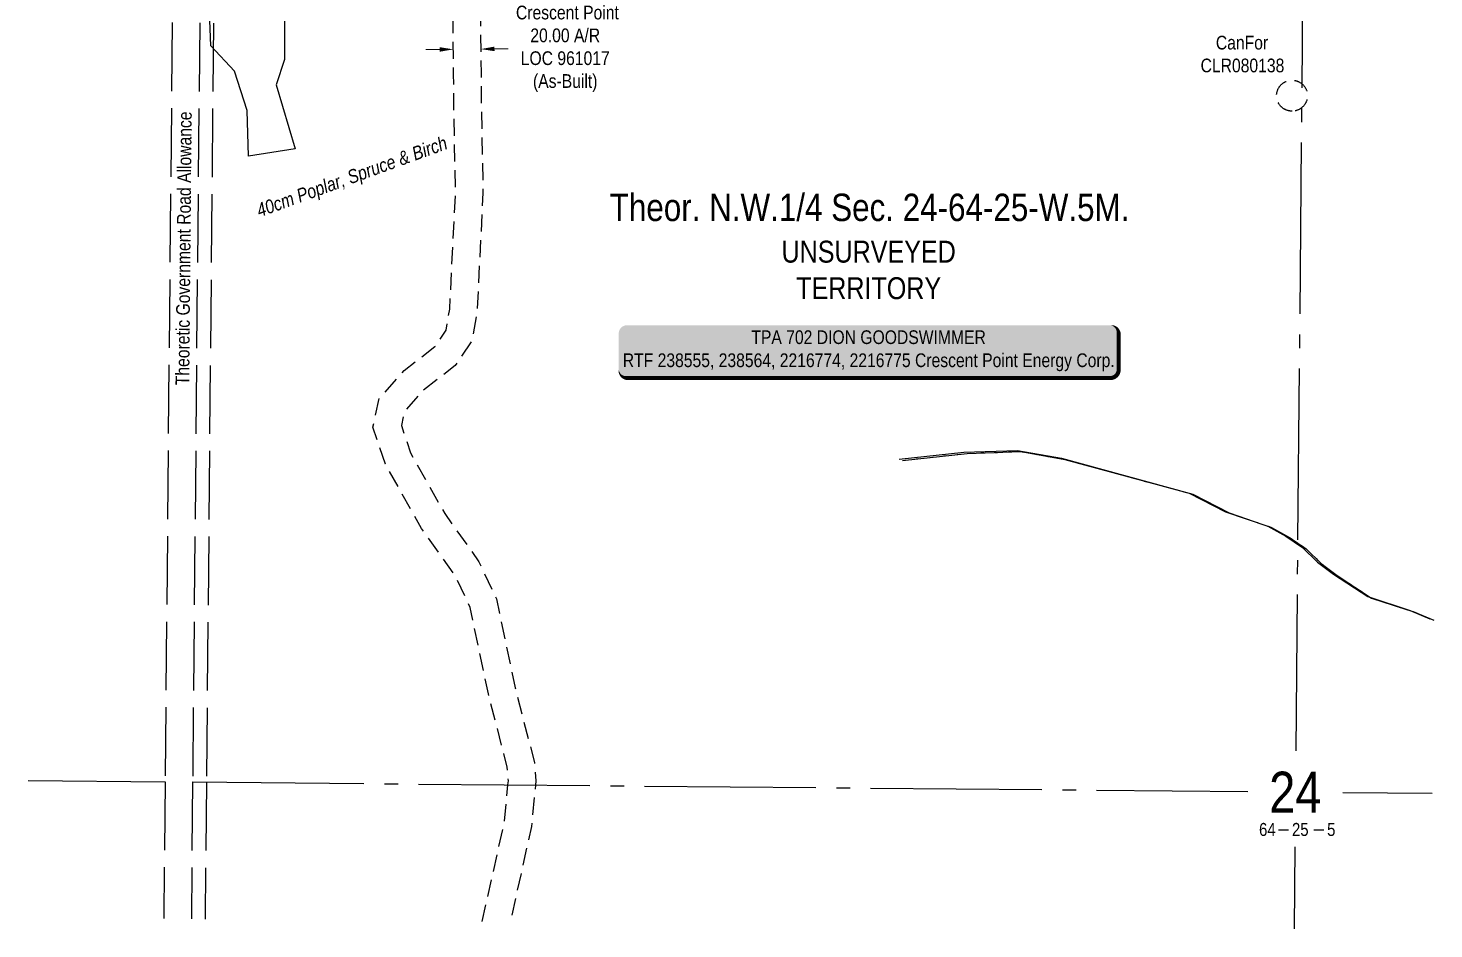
# Model space of a CAD drawing. Extents: x 456630 to 490274, y 6043290 to 6049977.
# Drawn here: x 457428 to 458454, y 6045071 to 6045728 of the extents above; entities that cross this region are included whole.
import ezdxf
from ezdxf.enums import TextEntityAlignment as Align

# ---------------------------------------------------------------- set-up
doc = ezdxf.new("R2010")
doc.units = 0
doc.header["$LTSCALE"] = 5
doc.header["$PDMODE"] = 35
doc.header["$PDSIZE"] = 5
for name, pattern in [('foc-ACCESSROAD', [3.75, 2.5, -1.25]), ('foc-QUARTERLINE', [33, 25, -3, 2, -3]), ('foc-UNSURVEYED', [12.5, 10, -2.5]), ('foc-WHEELTRACKS', [2, 0.4, -1.6])]:
    doc.linetypes.add(name, pattern=pattern)
doc.layers.get('Defpoints').update_dxf_attribs({"color": 9})
for name, color, linetype in [('10', 1, 'Continuous'), ('9', 3, 'Continuous'), ('C-AR', 13, 'foc-ACCESSROAD'), ('C-SYMBOL', 7, 'Continuous'), ('F-WS', 190, 'foc-ACCESSROAD'), ('L-QSEC', 8, 'foc-QUARTERLINE'), ('L-ROAD-T', 7, 'Continuous'), ('L-SECLBL', 7, 'Continuous'), ('L-UNS-T', 3, 'Continuous'), ('L-USEC', 7, 'foc-UNSURVEYED'), ('T-BUSH-T', 110, 'Continuous'), ('T-WATER', 160, 'Continuous'), ('T-WATER-P3', 160, 'foc-WHEELTRACKS'), ('WETLAND', 143, 'Continuous')]:
    doc.layers.add(name, color=color, linetype=linetype)
doc.layers.add('C-AR-T', color=13, linetype='Continuous', lineweight=9)
doc.layers.add('F-WS-T', color=190, linetype='Continuous', lineweight=9)
doc.styles.add('175L', font='ARIALN.TTF', dxfattribs={"height": 20})
doc.styles.add('80', font='ARIALN.TTF', dxfattribs={"height": 10})
doc.styles.add('80CG', font='ARIALN.TTF', dxfattribs={"height": 10})
doc.styles.add('80L', font='ARIALN.TTF', dxfattribs={"height": 10})
doc.styles.add('80LS', font='ARIALNI.TTF', dxfattribs={"height": 10})
doc.styles.add('foc-LtypeFont', font='ARIALN.TTF', dxfattribs={"height": 7.35})
doc.styles.add('SIMPLEX', font='ARIALN.TTF')
doc.linetypes.add('foc-TOPO-flowdirection-NOLINE', pattern='A,0,[">",foc-LtypeFont,S=0.3,R=0,X=0,Y=-0.945],-20,[">",foc-LtypeFont,S=0.3,R=0,X=0,Y=-0.945],0', length=20)
doc.dimstyles.new('Compass 5 000', dxfattribs={"dimscale": 5, "dimtxt": 9, "dimasz": 2, "dimexe": 0.2, "dimexo": 0.0625, "dimgap": 0.5, "dimtad": 0, "dimtih": 1, "dimtoh": 1, "dimzin": 0, "dimdsep": 46, "dimtxsty": '80CG', "dimcen": 0.1, "dimse1": 1, "dimse2": 1, "dimclrd": 256, "dimclrt": 256, "dimaunit": 1, "dimadec": 4, "dimazin": 0, "dimtfac": 0.06, "dimtofl": 0, "dimtmove": 0, "dimatfit": 1, "dimfxl": 0.2, "dimtolj": 1, "dimtzin": 0, "dimlwd": -1, "dimarcsym": 0})

# ---------------------------------------------------------------- blocks, each defined once
blk = doc.blocks.new('L-SECLBL')
at = {"layer": '9', "color": 7}
for p, q in [((-5.1, -27.8), (-12.3, -27.8)), ((20.7, -27.8), (13.5, -27.8))]:
    blk.add_line(p, q, dxfattribs=at)
at = {"layer": '10', "color": 2, "style": 'SIMPLEX'}
blk.add_attdef('SEC', text='', height=30, dxfattribs=at).set_placement((0, 0), align=Align.MIDDLE)
at = {"layer": '10', "color": 5, "style": '80L'}
blk.add_attdef('TWP', text='', height=9.5, dxfattribs=at).set_placement((-14.4, -27.4), align=Align.MIDDLE_RIGHT)
blk.add_attdef('RGE', text='', height=9.5, dxfattribs=at).set_placement((3.6, -27.4), align=Align.MIDDLE_CENTER)
blk.add_attdef('MER', text='', height=9.5, dxfattribs=at).set_placement((23.2, -27.4), align=Align.MIDDLE_LEFT)
blk = doc.blocks.new('*D781')
at = {"layer": 'C-AR-T', "transparency": 16777216}
for p, q in [((457728.3, 6045712.7), (457718.3, 6045712.6)), ((457768.3, 6045713.1), (457778.3, 6045713.2))]:
    blk.add_line(p, q, dxfattribs=at)
for points in [[(457728.3, 6045714.4), (457728.4, 6045711.1), (457738.3, 6045712.8)], [(457768.3, 6045714.8), (457768.4, 6045711.5), (457758.3, 6045713)]]:
    blk.add_solid(points, dxfattribs=at)
at = {"layer": 'Defpoints', "color": 0, "transparency": 16777216}
for p in [(457738.3, 6045720.3), (457758.3, 6045720.5), (457758.3, 6045713)]:
    blk.add_point(p, dxfattribs=at)
at = {"layer": 'C-AR-T', "transparency": 16777216, "insert": (457820, 6045713.2), "char_height": 10, "attachment_point": 5, "style": '80CG'}
blk.add_mtext('\\A1; Crescent Point\\P20.00 A/R\\PLOC 961017\\P(As-Built)', dxfattribs=at)
blk = doc.blocks.new('*U688')
h = blk.add_hatch(color=255)
edge = h.paths.add_edge_path()
edge.add_line((-176.5, -20), (176.5, -20))
edge.add_arc((176.5, -14), 6, 270, 360)
edge.add_line((182.5, -14), (182.5, 12.5))
edge.add_arc((176.5, 12.5), 6, 0, 90)
edge.add_line((176.5, 18.5), (-176.5, 18.5))
edge.add_arc((-176.5, 12.5), 6, 90, 180)
edge.add_line((-182.5, 12.5), (-182.5, -14))
edge.add_arc((-176.5, -14), 6, 180, 270)
at = {"color": 44, "flags": 128}
blk.add_lwpolyline([(-176.5, -20, 3, 3, 0), (176.5, -20, 3, 3, 0.414214), (182.5, -14, 3, 3, 0), (182.5, 12.5, 3, 0, 0.414214), (176.5, 18.5, 0, 0, 0), (-176.5, 18.5, 0, 0, 0.414214), (-182.5, 12.5, 0, 0, 0), (-182.5, -14, 0, 3, 0.414214)], format="xyseb", close=True, dxfattribs=at)
at = {"color": 44, "style": '80'}
blk.add_attdef('ENTER_TEXT_001', (-36, -5), '', height=10, dxfattribs=at)

msp = doc.modelspace()

# ---------------------------------------------------------------- linework, layer by layer
at = {"layer": 'C-AR', "flags": 128}
msp.add_lwpolyline([(457759.365, 6045075.927), (457775.617, 6045148.55), (457778.201, 6045175.746), (457778.482, 6045178.709), (457777.685, 6045188.685), (457763.976, 6045242.108), (457750.62, 6045305.17), (457739.646, 6045328.539), (457715.108, 6045363.029), (457688.72, 6045409.91), (457679.653, 6045436.963), (457684.196, 6045457.794), (457702.439, 6045478.37), (457724.918, 6045495.718), (457733.074, 6045507.85), (457735.667, 6045523.054), (457739.938, 6045608.563), (457738.625, 6045674.832), (457738.518, 6045694.83), (457737.35, 6045815.497), (457737.152, 6045831.308), (457730.656, 6045854.576), (457664.987, 6045981.102), (457662.858, 6045985.207), (457657.492, 6045999.877), (457657.008, 6046011.337), (457656.465, 6046024.182), (457665.102, 6046051.198), (457687.443, 6046142.539), (457688.993, 6046161.825), (457679.979, 6046178.315), (457672.744, 6046186.447), (457657.358, 6046195.465), (457629.122, 6046210.255), (457567.993, 6046252.051), (457546.2, 6046266.952), (457538.087, 6046279.545), (457532.267, 6046288.579), (457526.981, 6046453.616), (457526.591, 6046465.797), (457539.817, 6046465.775), (457546.603, 6046465.763), (457546.994, 6046453.559), (457552.08, 6046294.755), (457560.826, 6046281.182), (457568.217, 6046276.128), (457639.442, 6046227.428), (457667.061, 6046212.963), (457685.586, 6046202.104), (457696.437, 6046189.908), (457709.409, 6046166.177), (457707.265, 6046139.505), (457684.355, 6046045.773), (457676.588, 6046021.477), (457677.024, 6046011.151), (457677.333, 6046003.826), (457681.192, 6045993.278), (457687.618, 6045980.892), (457749.352, 6045861.947), (457757.108, 6045834.169), (457757.339, 6045815.719), (457758.519, 6045694.938), (457758.626, 6045674.938), (457759.941, 6045608.103), (457755.585, 6045520.866), (457752.069, 6045500.256), (457739.708, 6045481.866), (457716.152, 6045463.689), (457702.626, 6045448.432), (457700.37, 6045438.089), (457707.082, 6045418.066), (457732.018, 6045373.762), (457756.986, 6045338.669), (457769.708, 6045311.578), (457783.455, 6045246.668), (457797.486, 6045191.991), (457798.559, 6045178.557), (457798.275, 6045175.563), (457795.406, 6045145.377), (457779.824, 6045075.741)], dxfattribs=at)
at = {"layer": 'F-WS', "flags": 128}
msp.add_lwpolyline([(458350.808, 6045667.693), (458350.561, 6045667.691), (458350.266, 6045667.698), (458349.922, 6045667.714), (458349.627, 6045667.736), (458349.334, 6045667.767), (458348.992, 6045667.811), (458348.749, 6045667.85), (458348.459, 6045667.904), (458348.122, 6045667.975), (458347.835, 6045668.044), (458347.55, 6045668.122), (458347.267, 6045668.206), (458346.94, 6045668.315), (458346.615, 6045668.432), (458346.387, 6045668.521), (458346.115, 6045668.637), (458345.801, 6045668.779), (458345.492, 6045668.932), (458345.145, 6045669.117), (458344.804, 6045669.316), (458344.512, 6045669.497), (458344.266, 6045669.661), (458343.985, 6045669.86), (458343.671, 6045670.097), (458343.366, 6045670.346), (458343.106, 6045670.572), (458342.924, 6045670.738), (458342.711, 6045670.943), (458342.469, 6045671.188), (458342.236, 6045671.441), (458341.978, 6045671.739), (458341.731, 6045672.045), (458341.495, 6045672.36), (458341.269, 6045672.684), (458341.056, 6045673.014), (458340.853, 6045673.352), (458340.663, 6045673.697), (458340.485, 6045674.048), (458340.32, 6045674.406), (458340.185, 6045674.722), (458340.06, 6045675.043), (458339.93, 6045675.415), (458339.812, 6045675.791), (458339.707, 6045676.17), (458339.617, 6045676.554), (458339.539, 6045676.939), (458339.468, 6045677.377), (458339.413, 6045677.816), (458339.38, 6045678.209), (458339.362, 6045678.553), (458339.354, 6045678.897), (458339.359, 6045679.291), (458339.377, 6045679.684), (458339.408, 6045680.076), (458339.447, 6045680.419), (458339.505, 6045680.808), (458339.606, 6045681.34), (458339.719, 6045681.819), (458339.811, 6045682.151), (458339.914, 6045682.48), (458340.042, 6045682.852), (458340.184, 6045683.219), (458340.359, 6045683.626), (458340.55, 6045684.027), (458340.732, 6045684.375), (458340.927, 6045684.717), (458341.133, 6045685.053), (458341.351, 6045685.381), (458341.551, 6045685.662), (458341.76, 6045685.935), (458342.008, 6045686.241), (458342.267, 6045686.537), (458342.536, 6045686.825), (458342.816, 6045687.102), (458343.104, 6045687.37), (458343.402, 6045687.628), (458343.708, 6045687.875), (458344.023, 6045688.111), (458344.346, 6045688.337), (458344.634, 6045688.524), (458344.845, 6045688.653), (458345.057, 6045688.777), (458345.36, 6045688.943), (458345.711, 6045689.12), (458346.022, 6045689.267), (458346.339, 6045689.403), (458346.706, 6045689.546), (458347.077, 6045689.676), (458347.453, 6045689.794), (458347.785, 6045689.887), (458348.072, 6045689.957), (458348.409, 6045690.03), (458348.796, 6045690.102), (458349.088, 6045690.146), (458349.381, 6045690.182), (458349.773, 6045690.219), (458350.067, 6045690.238), (458350.313, 6045690.248), (458350.56, 6045690.252), (458350.805, 6045690.251), (458351.101, 6045690.243), (458351.347, 6045690.23), (458351.641, 6045690.207), (458352.032, 6045690.165), (458352.373, 6045690.118), (458352.713, 6045690.059), (458353.099, 6045689.98), (458353.434, 6045689.9), (458353.766, 6045689.808), (458354.096, 6045689.708), (458354.329, 6045689.63), (458354.561, 6045689.547), (458354.791, 6045689.459), (458355.018, 6045689.365), (458355.334, 6045689.226), (458355.689, 6045689.056), (458356.037, 6045688.874), (458356.38, 6045688.679), (458356.715, 6045688.473), (458357.043, 6045688.255), (458357.363, 6045688.025), (458357.598, 6045687.847), (458357.763, 6045687.723), (458357.904, 6045687.598), (458358.126, 6045687.404), (458358.416, 6045687.137), (458358.696, 6045686.861), (458358.967, 6045686.575), (458359.227, 6045686.28), (458359.477, 6045685.975), (458359.716, 6045685.662), (458359.944, 6045685.342), (458360.134, 6045685.054), (458360.316, 6045684.761), (458360.488, 6045684.463), (458360.673, 6045684.116), (458360.868, 6045683.718), (458361.046, 6045683.312), (458361.208, 6045682.9), (458361.339, 6045682.529), (458361.456, 6045682.153), (458361.561, 6045681.774), (458361.652, 6045681.39), (458361.73, 6045681.004), (458361.794, 6045680.616), (458361.839, 6045680.274), (458361.881, 6045679.833), (458361.909, 6045679.342), (458361.915, 6045678.997), (458361.91, 6045678.653), (458361.892, 6045678.259), (458361.855, 6045677.818), (458361.809, 6045677.427), (458361.756, 6045677.087), (458361.693, 6045676.748), (458361.62, 6045676.411), (458361.511, 6045675.982), (458361.354, 6045675.464), (458361.192, 6045674.999), (458361.047, 6045674.634), (458360.91, 6045674.317), (458360.784, 6045674.05), (458360.652, 6045673.786), (458360.489, 6045673.482), (458360.317, 6045673.184), (458360.162, 6045672.932), (458359.972, 6045672.644), (458359.746, 6045672.322), (458359.509, 6045672.009), (458359.228, 6045671.665), (458358.935, 6045671.333), (458358.663, 6045671.049), (458358.382, 6045670.773), (458358.128, 6045670.54), (458357.867, 6045670.316), (458357.604, 6045670.223), (458357.602, 6045669.976), (458357.245, 6045669.833), (458357.004, 6045669.662), (458356.799, 6045669.525), (458356.55, 6045669.367), (458356.296, 6045669.216), (458356.04, 6045669.071), (458355.734, 6045668.91), (458355.38, 6045668.738), (458355.02, 6045668.579), (458354.655, 6045668.433), (458354.284, 6045668.299), (458353.957, 6045668.191), (458353.674, 6045668.109), (458353.34, 6045668.02), (458353.004, 6045667.943), (458352.715, 6045667.885), (458352.375, 6045667.827), (458351.986, 6045667.773), (458351.643, 6045667.737), (458351.348, 6045667.713), (458351.054, 6045667.699), (458350.808, 6045667.693)], close=True, dxfattribs=at)
at = {"layer": 'L-QSEC'}
for p, q in [((458360.371, 6045974.673), (458353.336, 6045200.545)), ((457427.86, 6045178.933), (457527.857, 6045178.026)), ((457547.976, 6045177.844), (458318.469, 6045170.856)), ((458387.749, 6045170.228), (458453.06, 6045169.636)), ((458352.7, 6045130.548), (458352.155, 6045070.55))]:
    msp.add_line(p, q, dxfattribs=at)
at = {"layer": 'L-USEC'}
for p, q in [((457535.326, 6045982.31), (457527.857, 6045178.03)), ((457555.445, 6045982.123), (457547.976, 6045177.844)), ((457565.485, 6045982.03), (457558.015, 6045177.75)), ((457527.857, 6045178.03), (457526.928, 6045078.035)), ((457547.976, 6045177.844), (457547.047, 6045077.853)), ((457558.015, 6045177.75), (457557.086, 6045077.762))]:
    msp.add_line(p, q, dxfattribs=at)
at = {"layer": 'T-WATER', "linetype": 'foc-TOPO-flowdirection-NOLINE', "flags": 128}
msp.add_lwpolyline([(458063.884, 6045413.573), (458111.077, 6045418.651), (458150.094, 6045419.997), (458182.289, 6045414.255), (458275.648, 6045388.838), (458302.139, 6045375.216), (458332.989, 6045364.731), (458346.049, 6045357.401), (458358.312, 6045349.075), (458369.126, 6045338.283), (458380.868, 6045329.573), (458405.923, 6045313.186), (458436.815, 6045303.123), (458451.337, 6045296.928)], dxfattribs=at)
at = {"layer": 'T-WATER-P3'}
msp.add_lwpolyline([(458066.285, 6045412.703), (458113.537, 6045417.783), (458152.602, 6045419.127), (458184.837, 6045413.375), (458278.309, 6045387.918), (458304.831, 6045374.276), (458335.719, 6045363.775), (458348.794, 6045356.435), (458361.071, 6045348.097), (458371.898, 6045337.291), (458383.653, 6045328.569), (458408.738, 6045312.159), (458439.667, 6045302.081), (458454.207, 6045295.877)], dxfattribs=at)
at = {"layer": 'T-WATER-P3', "linetype": 'foc-TOPO-flowdirection-NOLINE', "flags": 128}
msp.add_lwpolyline([(458066.285, 6045412.703), (458113.537, 6045417.783), (458152.602, 6045419.127), (458184.837, 6045413.375), (458278.309, 6045387.918), (458304.831, 6045374.276), (458335.719, 6045363.775), (458348.794, 6045356.435), (458361.071, 6045348.097), (458371.898, 6045337.291), (458383.653, 6045328.569), (458408.738, 6045312.159), (458439.667, 6045302.081), (458454.207, 6045295.877)], dxfattribs=at)
at = {"layer": 'WETLAND', "flags": 128}
msp.add_lwpolyline([(457523.578, 6045801.903), (457554.646, 6045798.335), (457584.004, 6045803.927), (457614.939, 6045735.886), (457614.942, 6045705.451), (457608.886, 6045686.973), (457622.875, 6045640.174), (457588.701, 6045634.891), (457587.766, 6045668.276), (457578.598, 6045697.002), (457561.198, 6045715.478), (457560.344, 6045740.244), (457547.089, 6045768.945)], close=True, dxfattribs=at)

# ---------------------------------------------------------------- block references
ref = msp.add_blockref('*U688', (458041.557, 6045492.828))
ref.add_attrib('ENTER_TEXT_001', 'TPA 702 DION GOODSWIMMER', (457955.878, 6045497.631), dxfattribs={"color": 44, "height": 10, "style": '80'})
ref.add_attrib('ENTER_TEXT_002', 'RTF 238555, 238564, 2216774, 2216775 Crescent Point Energy Corp.', (457862.004, 6045480.787), dxfattribs={"color": 44, "height": 10, "style": '80'})
at = {"layer": 'L-SECLBL'}
msp.add_blockref('L-SECLBL', (458353.064, 6045170.546), dxfattribs=at).add_auto_attribs({'SEC': '24', 'TWP': '64', 'RGE': '25', 'MER': '5'})

# ---------------------------------------------------------------- texts
at = {"layer": 'C-SYMBOL', "color": 3, "style": '175L'}
msp.add_text('Theor. N.W.1/4 Sec. 24-64-25-W.5M.', height=20, dxfattribs=at).set_placement((458042.2, 6045581.425), align=Align.BOTTOM_CENTER)
at = {"layer": 'F-WS-T', "insert": (458283.587, 6045722.712), "char_height": 10, "attachment_point": 1, "style": '80L'}
msp.add_mtext_dynamic_manual_height_columns('\\pi11.431;CanFor\\P\\pi0.29898;CLR080138', width=60.66617, gutter_width=50, heights=[0], dxfattribs=at)
at = {"layer": 'L-ROAD-T', "style": '80L'}
msp.add_text('Theoretic Government Road Allowance', height=10, rotation=89.46784, dxfattribs=at).set_placement((457541.367, 6045567.495), align=Align.MIDDLE_CENTER)
at = {"layer": 'L-UNS-T', "insert": (458041.557, 6045551.629), "char_height": 16, "attachment_point": 5, "style": '80L'}
msp.add_mtext_dynamic_manual_height_columns('UNSURVEYED TERRITORY', width=126.41375, gutter_width=47.5, heights=[0], dxfattribs=at)
at = {"layer": 'T-BUSH-T', "insert": (457662.468, 6045624.634), "char_height": 9.98763, "width": 142.46841, "attachment_point": 2, "rotation": 20.005425, "style": '80LS'}
msp.add_mtext('40cm Poplar, Spruce & Birch', dxfattribs=at)

# ---------------------------------------------------------------- dimensions: what is measured, and where the dimension line sits
at = {"layer": 'C-AR-T'}
dim = msp.add_aligned_dim(p1=(457738.271, 6045720.342), p2=(457758.269, 6045720.537), distance=-7.501, text=' Crescent Point\\P20.00 A/R\\PLOC 961017\\P(As-Built)', dimstyle='Compass 5 000', dxfattribs=at)
dim.commit()
dim.dimension.update_dxf_attribs({"geometry": '*D781', "text_midpoint": (457819.968, 6045713.232)})

doc.saveas('drawing.dxf')
